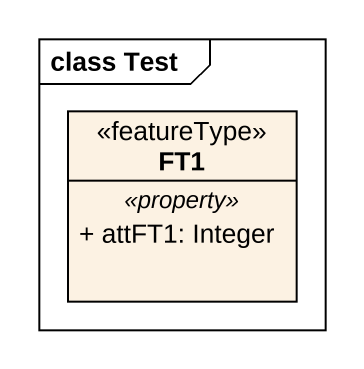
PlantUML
@startuml
mainframe class Test
hide circle
hide empty members
skinparam classAttributeIconSize 0
class FT1 <<featureType>> {
  .. <<property>> ..
  + attFT1: Integer
}
@enduml
